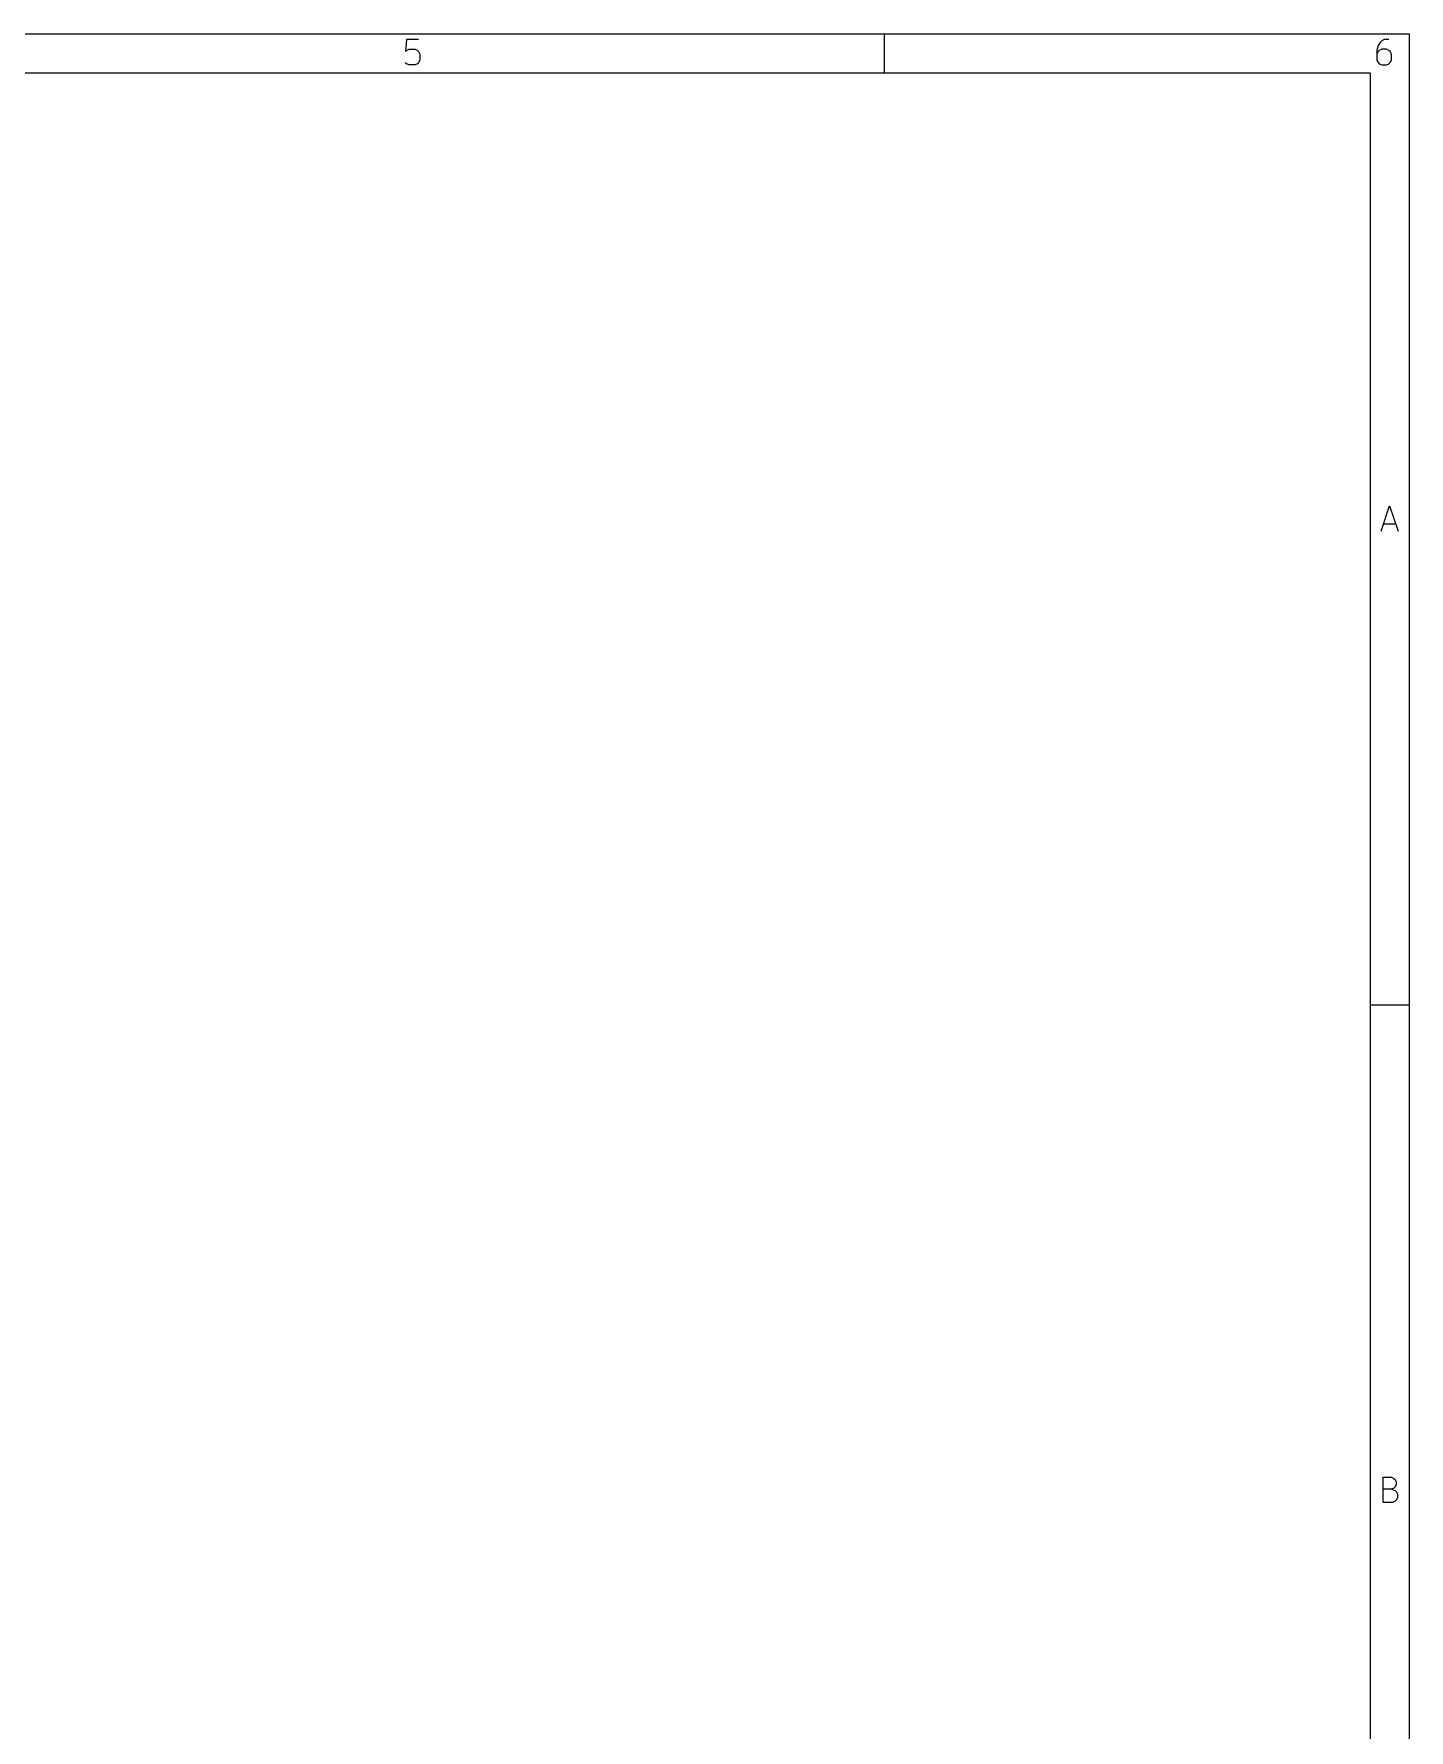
# Model space of a CAD drawing. Header units: inches. Extents: x 0.4 to 11.3, y -7.9 to -0.4.
# Drawn here: x 8.513 to 11.299, y -3.831 to -0.394 of the extents above; entities that cross this region are included whole.
import ezdxf

# ---------------------------------------------------------------- set-up
doc = ezdxf.new("R2010")
doc.units = ezdxf.units.IN
doc.header["$MEASUREMENT"] = 0

msp = doc.modelspace()

# ---------------------------------------------------------------- linework, layer by layer
at = {"layer": 'BLACK', "linetype": 'CONTINUOUS'}
for p, q in [((0.3937, -0.3937), (11.2993, -0.3937)), ((9.268, -0.4053), (9.2656, -0.4296)), ((9.2924, -0.4053), (9.268, -0.4053)), ((10.2362, -0.4724), (10.2362, -0.3937)), ((11.2414, -0.4101), (11.2365, -0.4174)), ((11.2439, -0.4077), (11.2414, -0.4101)), ((11.2487, -0.4053), (11.2439, -0.4077)), ((11.2585, -0.4053), (11.2487, -0.4053)), ((11.2993, -0.3937), (11.2993, -7.8743)), ((9.2656, -0.4296), (9.268, -0.4272)), ((9.268, -0.4272), (9.2729, -0.4248)), ((9.2729, -0.4248), (9.2851, -0.4248)), ((9.2851, -0.4248), (9.29, -0.4272)), ((9.29, -0.4272), (9.2924, -0.4296)), ((9.2924, -0.4296), (9.2948, -0.4345)), ((9.2948, -0.4467), (9.2924, -0.4516)), ((9.2948, -0.4345), (9.2948, -0.4467)), ((11.2365, -0.4174), (11.2341, -0.4272)), ((11.2341, -0.4272), (11.2341, -0.4467)), ((11.2365, -0.4296), (11.2341, -0.4345)), ((11.2341, -0.4467), (11.2365, -0.4516)), ((11.239, -0.4272), (11.2365, -0.4296)), ((11.2439, -0.4248), (11.239, -0.4272)), ((11.2536, -0.4248), (11.2439, -0.4248)), ((11.2585, -0.4272), (11.2536, -0.4248)), ((11.2609, -0.4296), (11.2585, -0.4272)), ((11.2634, -0.4345), (11.2609, -0.4296)), ((11.2609, -0.4516), (11.2634, -0.4467)), ((11.2634, -0.4467), (11.2634, -0.4345)), ((0.4724, -0.4724), (11.2206, -0.4724)), ((9.268, -0.454), (9.2656, -0.4516)), ((9.2729, -0.4564), (9.268, -0.454)), ((9.2851, -0.4564), (9.2729, -0.4564)), ((9.29, -0.454), (9.2851, -0.4564)), ((9.2924, -0.4516), (9.29, -0.454)), ((11.2206, -0.4724), (11.2206, -7.7956)), ((11.2365, -0.4516), (11.239, -0.454)), ((11.239, -0.454), (11.2439, -0.4564)), ((11.2439, -0.4564), (11.2536, -0.4564)), ((11.2536, -0.4564), (11.2585, -0.454)), ((11.2585, -0.454), (11.2609, -0.4516)), ((11.2429, -1.4013), (11.2599, -1.3501)), ((11.2599, -1.3501), (11.277, -1.4013)), ((11.2477, -1.3867), (11.2721, -1.3867)), ((11.2993, -2.3622), (11.2206, -2.3622)), ((11.2465, -3.3698), (11.2465, -3.3186)), ((11.2465, -3.3186), (11.2636, -3.3186)), ((11.2636, -3.3186), (11.2685, -3.3211)), ((11.2685, -3.3211), (11.2709, -3.3235)), ((11.2709, -3.3235), (11.2733, -3.3284)), ((11.2733, -3.3333), (11.2709, -3.3381)), ((11.2733, -3.3284), (11.2733, -3.3333)), ((11.2636, -3.343), (11.2465, -3.343)), ((11.2685, -3.3406), (11.2636, -3.343)), ((11.2636, -3.343), (11.2709, -3.3455)), ((11.2709, -3.3674), (11.266, -3.3698)), ((11.2709, -3.3381), (11.2685, -3.3406)), ((11.2709, -3.3455), (11.2733, -3.3479)), ((11.2733, -3.365), (11.2709, -3.3674)), ((11.2733, -3.3479), (11.2758, -3.3528)), ((11.2758, -3.3601), (11.2733, -3.365)), ((11.2758, -3.3528), (11.2758, -3.3601)), ((11.266, -3.3698), (11.2465, -3.3698))]:
    msp.add_line(p, q, dxfattribs=at)

doc.saveas('drawing.dxf')
